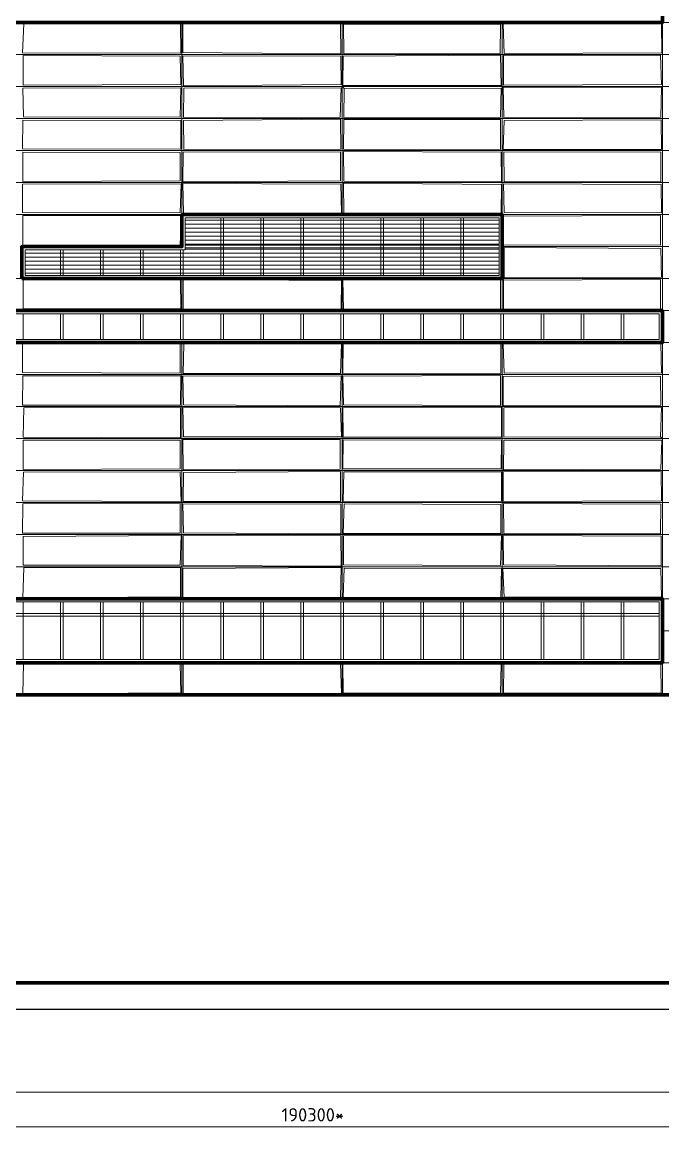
# Model space of a CAD drawing. Extents: x -50000 to 1632000, y -47600 to 308800.
# Drawn here: x 1463813 to 1487813, y -4550 to 37013 of the extents above; entities that cross this region are included whole.
import ezdxf

# ---------------------------------------------------------------- set-up
doc = ezdxf.new("R2010")
doc.units = 0
doc.header["$MEASUREMENT"] = 0
doc.layers.get('Defpoints').update_dxf_attribs({"color": 6})
doc.layers.add('2', color=7, linetype='Continuous')
doc.styles.get("Standard").update_dxf_attribs({"font": 'isocpeur.ttf'})
doc.dimstyles.get("Standard").update_dxf_attribs({"dimscale": 200, "dimtxt": 2.5, "dimasz": 1.5, "dimexe": 1.5, "dimexo": 5, "dimgap": 1, "dimtad": 1, "dimtoh": 1, "dimdec": 0, "dimrnd": 10, "dimzin": 0, "dimtxsty": 'Standard', "dimblk": 'OBLIQUE', "dimcen": 1, "dimdle": 1.5, "dimclrd": 256, "dimclre": 256, "dimclrt": 256, "dimadec": 0, "dimazin": 0, "dimtfac": 1, "dimtdec": 0, "dimtix": 1, "dimtmove": 0, "dimatfit": 3, "dimldrblk": 'NONE', "dimfxl": 1, "dimtolj": 1, "dimtzin": 0, "dimlwd": 18, "dimlwe": 18, "dimarcsym": 1})

# ---------------------------------------------------------------- blocks, each defined once
blk = doc.blocks.new('_Oblique')
at = {"color": 0, "linetype": 'ByBlock', "lineweight": -2}
blk.add_line((-0.5, -0.5), (0.5, 0.5), dxfattribs=at)
blk = doc.blocks.new('*D50')
at = {"layer": '2', "linetype": 'Continuous', "lineweight": 18, "transparency": 16777216}
blk.add_line((1570150, -4400), (1379250, -4400), dxfattribs=at)
at = {"layer": 'Defpoints', "color": 0, "linetype": 'Continuous', "transparency": 16777216}
for p in [(1379550, 0), (1569850, 0), (1379550, -4400)]:
    blk.add_point(p, dxfattribs=at)
at = {"layer": '2', "linetype": 'Continuous', "lineweight": 18, "transparency": 16777216, "xscale": 300, "yscale": 300, "zscale": 300, "rotation": 180}
blk.add_blockref('_Oblique', (1379550, -4400), dxfattribs=at)
at = {"layer": '2', "linetype": 'Continuous', "lineweight": 18, "transparency": 16777216, "xscale": 300, "yscale": 300, "zscale": 300}
blk.add_blockref('_Oblique', (1569850, -4400), dxfattribs=at)
at = {"layer": '2', "linetype": 'Continuous', "lineweight": 18, "transparency": 16777216, "insert": (1474700, -3950), "char_height": 500, "attachment_point": 5}
blk.add_mtext('\\A1;190300*', dxfattribs=at)
blk = doc.blocks.new('_None')
blk = doc.blocks.new('*D51')
at = {"layer": '2', "linetype": 'Continuous', "lineweight": 18, "transparency": 16777216}
blk.add_line((1494100, -3100), (1427500, -3100), dxfattribs=at)
at = {"layer": 'Defpoints', "color": 0, "linetype": 'Continuous', "transparency": 16777216}
for p in [(1427800, 0), (1493800, 0), (1427800, -3100)]:
    blk.add_point(p, dxfattribs=at)
at = {"layer": '2', "linetype": 'Continuous', "lineweight": 18, "transparency": 16777216, "xscale": 300, "yscale": 300, "zscale": 300, "rotation": 180}
blk.add_blockref('_Oblique', (1427800, -3100), dxfattribs=at)
at = {"layer": '2', "linetype": 'Continuous', "lineweight": 18, "transparency": 16777216, "xscale": 300, "yscale": 300, "zscale": 300}
blk.add_blockref('_Oblique', (1493800, -3100), dxfattribs=at)
at = {"layer": '2', "linetype": 'Continuous', "lineweight": 18, "transparency": 16777216, "insert": (1460800, -2650), "char_height": 500, "attachment_point": 5}
blk.add_mtext('\\A1;66000*', dxfattribs=at)

msp = doc.modelspace()

# ---------------------------------------------------------------- linework, layer by layer
at = {"layer": '2', "color": 8, "linetype": 'Continuous', "lineweight": 13}
for p, q in [((1487800, 11800), (1487800, 52600)), ((1519150, 37000), (1433800, 37000)), ((1469800, 29800), (1469800, 37000)), ((1475800, 29800), (1475800, 37000)), ((1481800, 26200), (1481800, 37000)), ((1505800, 35800), (1433800, 35800)), ((1505800, 34600), (1433800, 34600)), ((1505800, 33400), (1433800, 33400)), ((1505800, 32200), (1433800, 32200)), ((1505800, 31000), (1433800, 31000)), ((1505800, 29800), (1433800, 29800)), ((1505800, 28600), (1481800, 28600)), ((1505800, 27400), (1433800, 27400)), ((1469800, 26200), (1469800, 27400)), ((1475800, 26200), (1475800, 27400)), ((1505800, 26200), (1433800, 26200)), ((1505800, 25000), (1433800, 25000)), ((1469800, 25000), (1469800, 15400)), ((1475800, 15400), (1475800, 25000)), ((1481800, 15400), (1481800, 25000)), ((1505800, 23800), (1433800, 23800)), ((1505800, 22600), (1433800, 22600)), ((1505800, 21400), (1433800, 21400)), ((1505800, 20200), (1433800, 20200)), ((1505800, 19000), (1433800, 19000)), ((1505800, 17800), (1433800, 17800)), ((1496500, 16600), (1433800, 16600)), ((1505800, 15400), (1433800, 15400)), ((1505800, 14200), (1487800, 14200)), ((1505800, 13000), (1433800, 13000)), ((1469800, 13000), (1469800, 11800)), ((1475800, 11800), (1475800, 13000)), ((1481800, 11800), (1481800, 13000))]:
    msp.add_line(p, q, dxfattribs=at)
at = {"layer": '2', "color": 8, "linetype": 'Continuous', "lineweight": 9}
for p, q in [((1463826.9, 35863), (1463869.3, 36953.7)), ((1463869.3, 36953.7), (1469747.7, 36955.1)), ((1469757.4, 35845.6), (1469747.7, 36955.1)), ((1469831, 35873), (1469833.5, 36944.8)), ((1469833.5, 36944.8), (1475736.7, 36940)), ((1475749.6, 35831.1), (1475736.7, 36940)), ((1475848.1, 36942.9), (1481737, 36941.7)), ((1475866.3, 35828.8), (1475848.1, 36942.9)), ((1481725.4, 35830.5), (1481737, 36941.7)), ((1481833.2, 36932.1), (1487765.7, 36954.7)), ((1481870.7, 35842.3), (1481833.2, 36932.1)), ((1487772.8, 35865.3), (1487765.7, 36954.7)), ((1463826.9, 35863), (1469757.4, 35845.6)), ((1463851.1, 34655.9), (1463855.3, 35766.9)), ((1463855.3, 35766.9), (1469727.2, 35737.2)), ((1469827.3, 35752.7), (1475746, 35743)), ((1469853.6, 34630.1), (1469827.3, 35752.7)), ((1469831, 35873), (1475749.6, 35831.1)), ((1475837.1, 35740.8), (1481732.6, 35774.7)), ((1475866.3, 35828.8), (1481725.4, 35830.5)), ((1481761.5, 34637.1), (1481732.6, 35774.7)), ((1481838.8, 34648.6), (1481846.5, 35761.4)), ((1481846.5, 35761.4), (1487730.3, 35773.4)), ((1481870.7, 35842.3), (1487772.8, 35865.3)), ((1487766, 34673.2), (1487730.3, 35773.4)), ((1469752.8, 34672), (1469727.2, 35737.2)), ((1475768.5, 34672.3), (1475746, 35743)), ((1475825.2, 34636.4), (1475837.1, 35740.8)), ((1463835.9, 34535.2), (1469752.2, 34550.6)), ((1463862.4, 33461), (1463835.9, 34535.2)), ((1463851.1, 34655.9), (1469752.8, 34672)), ((1469728.3, 33453.1), (1469752.2, 34550.6)), ((1469853.6, 34630.1), (1475768.5, 34672.3)), ((1469862.3, 33443.6), (1469869.2, 34540)), ((1469869.2, 34540), (1475763.8, 34552)), ((1475725.9, 33456.9), (1475763.8, 34552)), ((1475800, 34600), (1475872.3, 34525.6)), ((1475825.2, 34636.4), (1481761.5, 34637.1)), ((1475862.7, 33434.9), (1475872.3, 34525.6)), ((1475872.3, 34525.6), (1481762.9, 34537.7)), ((1481738.3, 33449.2), (1481762.9, 34537.7)), ((1481828, 34573.7), (1487764.3, 34561)), ((1481856.7, 33436.8), (1481828, 34573.7)), ((1481838.8, 34648.6), (1487766, 34673.2)), ((1487735.4, 33447.4), (1487764.3, 34561)), ((1463829.4, 32265.5), (1463841.9, 33337.6)), ((1463841.9, 33337.6), (1469754.4, 33329.6)), ((1463862.4, 33461), (1469728.3, 33453.1)), ((1469761.9, 32257.3), (1469754.4, 33329.6)), ((1469855.7, 33330.8), (1475734.9, 33371.7)), ((1469873.5, 32240.1), (1469855.7, 33330.8)), ((1469862.3, 33443.6), (1475725.9, 33456.9)), ((1475751.5, 32257.4), (1475734.9, 33371.7)), ((1475850.8, 32248.6), (1475862.2, 33360)), ((1475862.2, 33360), (1481729, 33367.6)), ((1475862.7, 33434.9), (1481738.3, 33449.2)), ((1481735.9, 32239.9), (1481729, 33367.6)), ((1481831.3, 32242.9), (1481869.3, 33330.3)), ((1481856.7, 33436.8), (1487735.4, 33447.4)), ((1481869.3, 33330.3), (1487746.1, 33351.7)), ((1487769.5, 32237.2), (1487746.1, 33351.7)), ((1463829.4, 32265.5), (1469761.9, 32257.3)), ((1463841, 32138.2), (1469728.7, 32133.1)), ((1463841.2, 31040.2), (1463841, 32138.2)), ((1469737.3, 31061.3), (1469728.7, 32133.1)), ((1469829.4, 31030.2), (1469840.2, 32143.7)), ((1469840.2, 32143.7), (1475734.2, 32154.6)), ((1469873.5, 32240.1), (1475751.5, 32257.4)), ((1475740.5, 31071), (1475734.2, 32154.6)), ((1475845.2, 32168.3), (1481757, 32139.6)), ((1475858.6, 31056.1), (1475845.2, 32168.3)), ((1475850.8, 32248.6), (1481735.9, 32239.9)), ((1481773.7, 31027.3), (1481757, 32139.6)), ((1481831.3, 32242.9), (1487769.5, 32237.2)), ((1481860.6, 32152.9), (1487745.1, 32142.6)), ((1481867, 31033), (1481860.6, 32152.9)), ((1487734.5, 31027.2), (1487745.1, 32142.6)), ((1463829.8, 29873.6), (1463830.6, 30936.3)), ((1463830.6, 30936.3), (1469768.9, 30950.4)), ((1463841.2, 31040.2), (1469737.3, 31061.3)), ((1469732.7, 29866.2), (1469768.9, 30950.4)), ((1469825.8, 30961.5), (1475748.2, 30941.3)), ((1469853.9, 29855.2), (1469825.8, 30961.5)), ((1469829.4, 31030.2), (1475740.5, 31071)), ((1475772.8, 29871.4), (1475748.2, 30941.3)), ((1475855.5, 30974.9), (1481774, 30933.4)), ((1475866.9, 29852), (1475855.5, 30974.9)), ((1475858.6, 31056.1), (1481773.7, 31027.3)), ((1481755.9, 29827.9), (1481774, 30933.4)), ((1481841.1, 30951.6), (1487756.2, 30931)), ((1481863.6, 29873.5), (1481841.1, 30951.6)), ((1481867, 31033), (1487734.5, 31027.2)), ((1487761.9, 29865), (1487756.2, 30931)), ((1463829.8, 29873.6), (1469732.7, 29866.2)), ((1463836.4, 28643.9), (1463839.8, 29766.8)), ((1463839.8, 29766.8), (1469766.5, 29768.5)), ((1469726.4, 28632.6), (1469766.5, 29768.5)), ((1469853.9, 29855.2), (1475772.8, 29871.4)), ((1475866.9, 29852), (1481755.9, 29827.9)), ((1481829, 28670.6), (1481832.4, 29744.3)), ((1481832.4, 29744.3), (1487731.1, 29763.3)), ((1481863.6, 29873.5), (1487761.9, 29865)), ((1487727.7, 28655.5), (1487731.1, 29763.3)), ((1463836.4, 28643.9), (1469726.4, 28632.6)), ((1481829, 28670.6), (1487727.7, 28655.5)), ((1481867.4, 27432.7), (1481870.1, 28563.4)), ((1481870.1, 28563.4), (1487742.3, 28526.3)), ((1487766.9, 27450.9), (1487742.3, 28526.3)), ((1481867.4, 27432.7), (1487766.9, 27450.9)), ((1463848.2, 26260.3), (1463848.5, 27352.2)), ((1463848.5, 27352.2), (1469741.7, 27373.3)), ((1469754.7, 26266.3), (1469741.7, 27373.3)), ((1469845.3, 26235.2), (1469849.9, 27360.3)), ((1469849.9, 27360.3), (1475770.9, 27333)), ((1475762.9, 26272.4), (1475770.9, 27333)), ((1475831.5, 27353), (1481730.7, 27344.3)), ((1475848.7, 26243.9), (1475831.5, 27353)), ((1481729.5, 26271.8), (1481730.7, 27344.3)), ((1481840.3, 26251.6), (1481845.6, 27345.3)), ((1481845.6, 27345.3), (1487726.2, 27362.4)), ((1487731.1, 26257.3), (1487726.2, 27362.4)), ((1463848.2, 26260.3), (1469754.7, 26266.3)), ((1469845.3, 26235.2), (1475762.9, 26272.4)), ((1475848.7, 26243.9), (1481729.5, 26271.8)), ((1481800, 26200), (1481729.5, 26271.8)), ((1481840.3, 26251.6), (1487731.1, 26257.3)), ((1463831.3, 24936), (1469737.8, 24949.8)), ((1469726.5, 23859), (1469737.8, 24949.8)), ((1469844.6, 23836.3), (1469867.8, 24956.9)), ((1469867.8, 24956.9), (1475773.2, 24971.9)), ((1475742.9, 23843.9), (1475773.2, 24971.9)), ((1475829.3, 23856.6), (1475842.5, 24950.9)), ((1475842.5, 24950.9), (1481740.2, 24971.8)), ((1481744.4, 23842.3), (1481740.2, 24971.8)), ((1481827.8, 24939.4), (1487735.2, 24955.5)), ((1481871.7, 23860.3), (1481827.8, 24939.4)), ((1487769.2, 23867.9), (1487735.2, 24955.5)), ((1463828.4, 23874.8), (1463831.3, 24936)), ((1463841.5, 23758.8), (1463827, 22648.6)), ((1463828.4, 23874.8), (1469726.5, 23859)), ((1469753.2, 23752.5), (1463841.5, 23758.8)), ((1469748.3, 22653.1), (1469753.2, 23752.5)), ((1469835.6, 23745.6), (1475762.1, 23759.9)), ((1469854.3, 22665.3), (1469835.6, 23745.6)), ((1469844.6, 23836.3), (1475742.9, 23843.9)), ((1475730.8, 22630.5), (1475762.1, 23759.9)), ((1475825.5, 23736.8), (1481727.1, 23770.8)), ((1475849.3, 22667.4), (1475825.5, 23736.8)), ((1475829.3, 23856.6), (1481744.4, 23842.3)), ((1481736.9, 22647.3), (1481727.1, 23770.8)), ((1481826.7, 22633.3), (1481838.3, 23728.1)), ((1481838.3, 23728.1), (1487728.1, 23748.1)), ((1481871.7, 23860.3), (1487769.2, 23867.9)), ((1487744.4, 22658.4), (1487728.1, 23748.1)), ((1463827, 22648.6), (1469748.3, 22653.1)), ((1463850.3, 21456.6), (1463869, 22548.8)), ((1463869, 22548.8), (1469750, 22572.3)), ((1469743.2, 21430.8), (1469750, 22572.3)), ((1469835.7, 22562.8), (1475739, 22556.4)), ((1469854.3, 21467.1), (1469835.7, 22562.8)), ((1469854.3, 22665.3), (1475730.8, 22630.5)), ((1475773, 21464.9), (1475739, 22556.4)), ((1475827.5, 22549.6), (1481766.4, 22573.8)), ((1475842.6, 21454.6), (1475827.5, 22549.6)), ((1475849.3, 22667.4), (1481736.9, 22647.3)), ((1481767.2, 21453.6), (1481766.4, 22573.8)), ((1481826.7, 22633.3), (1487744.4, 22658.4)), ((1481855.7, 22559.3), (1487769, 22568.9)), ((1481858, 21454), (1481855.7, 22559.3)), ((1487727.3, 21473.3), (1487769, 22568.9)), ((1463846.4, 21347.8), (1469731.1, 21344.4)), ((1463846.8, 20245.5), (1463846.4, 21347.8)), ((1463850.3, 21456.6), (1469743.2, 21430.8)), ((1469736.4, 20264.8), (1469731.1, 21344.4)), ((1469827.8, 21364.2), (1475732, 21361.7)), ((1469838.2, 20225.9), (1469827.8, 21364.2)), ((1469854.3, 21467.1), (1475773, 21464.9)), ((1475728.4, 20249.1), (1475732, 21361.7)), ((1475826.9, 20273.7), (1475844.4, 21360.8)), ((1475842.6, 21454.6), (1481767.2, 21453.6)), ((1475844.4, 21360.8), (1481767.5, 21340.8)), ((1481756.1, 20267.7), (1481767.5, 21340.8)), ((1481843.4, 20231.2), (1481860.8, 21343.1)), ((1481858, 21454), (1487727.3, 21473.3)), ((1481860.8, 21343.1), (1487770.5, 21339.1)), ((1487800, 21400), (1487727.3, 21473.3)), ((1487744.9, 20249.1), (1487770.5, 21339.1)), ((1463830.9, 19071.2), (1463865.4, 20140.9)), ((1463846.8, 20245.5), (1469736.4, 20264.8)), ((1463865.4, 20140.9), (1469734.2, 20159.5)), ((1469774.3, 19040.4), (1469734.2, 20159.5)), ((1469838.2, 20225.9), (1475728.4, 20249.1)), ((1469850.2, 19040), (1469851.3, 20127.6)), ((1469851.3, 20127.6), (1475737.5, 20163.2)), ((1475732.7, 19048), (1475737.5, 20163.2)), ((1475826.9, 20273.7), (1481756.1, 20267.7)), ((1475837.5, 19042.7), (1475860.6, 20158.5)), ((1475860.6, 20158.5), (1481769.9, 20154.1)), ((1481772.2, 19054.2), (1481769.9, 20154.1)), ((1481831.8, 20160.7), (1487748.4, 20169.7)), ((1481838.5, 19045.6), (1481831.8, 20160.7)), ((1481843.4, 20231.2), (1487744.9, 20249.1)), ((1487758.9, 19066.2), (1487748.4, 20169.7)), ((1463827.9, 17856.7), (1463843, 18955.9)), ((1463830.9, 19071.2), (1469774.3, 19040.4)), ((1463843, 18955.9), (1469727.3, 18965.2)), ((1469737.7, 17857.2), (1469727.3, 18965.2)), ((1469834.9, 18956.5), (1475744.7, 18949.1)), ((1469857.8, 17866.6), (1469834.9, 18956.5)), ((1469850.2, 19040), (1475732.7, 19048)), ((1475751.3, 17832.6), (1475744.7, 18949.1)), ((1475837.5, 19042.7), (1481772.2, 19054.2)), ((1475842.5, 17848.5), (1475872.4, 18951.6)), ((1475872.4, 18951.6), (1481742.8, 18927.2)), ((1481746.3, 17842.1), (1481742.8, 18927.2)), ((1481838.5, 19045.6), (1487758.9, 19066.2)), ((1481841.7, 18970.7), (1487736.9, 18945.3)), ((1481851.9, 17849.3), (1481841.7, 18970.7)), ((1487730.2, 17827.5), (1487736.9, 18945.3)), ((1463827.9, 17856.7), (1469737.7, 17857.2)), ((1463846.2, 17734.5), (1469771, 17769.2)), ((1463847.5, 16650.4), (1463846.2, 17734.5)), ((1469732.9, 16657.2), (1469771, 17769.2)), ((1469838.8, 16645.6), (1469839.5, 17770.5)), ((1469839.5, 17770.5), (1475752.1, 17760.5)), ((1469857.8, 17866.6), (1475751.3, 17832.6)), ((1475768.1, 16625), (1475752.1, 17760.5)), ((1475842.5, 17848.5), (1481746.3, 17842.1)), ((1475846.4, 16671.3), (1475855.5, 17757.5)), ((1475855.5, 17757.5), (1481767.2, 17771.3)), ((1481738.2, 16644.5), (1481767.2, 17771.3)), ((1481835.7, 17770.3), (1487753.9, 17742.2)), ((1481845.1, 16669.1), (1481835.7, 17770.3)), ((1481851.9, 17849.3), (1487730.2, 17827.5)), ((1487746.3, 16633.9), (1487753.9, 17742.2)), ((1463847.5, 16650.4), (1469732.9, 16657.2)), ((1469838.8, 16645.6), (1475768.1, 16625)), ((1475846.4, 16671.3), (1481738.2, 16644.5)), ((1481845.1, 16669.1), (1487746.3, 16633.9)), ((1463842.9, 15426.7), (1463872.8, 16565.8)), ((1463872.8, 16565.8), (1469742.8, 16563.6)), ((1469744.1, 15464.4), (1469742.8, 16563.6)), ((1469828.1, 15440.1), (1469834.6, 16531.3)), ((1469834.6, 16531.3), (1475762.8, 16573.2)), ((1475735.7, 15441.5), (1475762.8, 16573.2)), ((1475833.6, 15447.3), (1475869.8, 16539.9)), ((1475869.8, 16539.9), (1481775, 16529.3)), ((1481742.9, 15430.7), (1481775, 16529.3)), ((1481825, 16526.5), (1487738.6, 16534.1)), ((1481870.2, 15457.8), (1481825, 16526.5)), ((1487758.2, 15461.9), (1487738.6, 16534.1)), ((1463842.9, 15426.7), (1469744.1, 15464.4)), ((1469828.1, 15440.1), (1475735.7, 15441.5)), ((1475833.6, 15447.3), (1481742.9, 15430.7)), ((1481870.2, 15457.8), (1487758.2, 15461.9)), ((1463836.6, 11837.2), (1463858.8, 12955.2)), ((1463858.8, 12955.2), (1469735.1, 12953.1)), ((1469750.7, 11867), (1469735.1, 12953.1)), ((1469839.5, 12961.3), (1475739.6, 12964.8)), ((1469846.8, 11828.2), (1469839.5, 12961.3)), ((1475770, 11852.8), (1475739.6, 12964.8)), ((1475830.3, 12963.9), (1481758, 12938.4)), ((1475838.2, 11856), (1475830.3, 12963.9)), ((1481732.2, 11853.1), (1481758, 12938.4)), ((1481845.2, 11861), (1481861.2, 12935)), ((1481861.2, 12935), (1487740.1, 12947.1)), ((1487754.1, 11862.9), (1487740.1, 12947.1)), ((1463836.6, 11837.2), (1469750.7, 11867)), ((1469846.8, 11828.2), (1475770, 11852.8)), ((1475838.2, 11856), (1481732.2, 11853.1)), ((1481845.2, 11861), (1487754.1, 11862.9))]:
    msp.add_line(p, q, dxfattribs=at)
at = {"layer": '2', "color": 8, "linetype": 'Continuous', "lineweight": 20}
for p, q in [((1481680, 29595), (1469920, 29595)), ((1481680, 29445), (1469920, 29445)), ((1481680, 29295), (1469920, 29295)), ((1481680, 29145), (1469920, 29145)), ((1481680, 28995), (1469920, 28995)), ((1481680, 28845), (1469920, 28845)), ((1481680, 28695), (1469920, 28695)), ((1481680, 28355), (1463920, 28355)), ((1481680, 28505), (1469920, 28505)), ((1481680, 28205), (1463920, 28205)), ((1481680, 28055), (1463920, 28055)), ((1481680, 27905), (1463920, 27905)), ((1481680, 27755), (1463920, 27755)), ((1481680, 27605), (1463920, 27605))]:
    msp.add_line(p, q, dxfattribs=at)
at = {"layer": '2', "linetype": 'Continuous', "lineweight": 20}
for p, q in [((1471250, 29680), (1471250, 27520)), ((1471350, 27520), (1471350, 29680)), ((1472750, 29680), (1472750, 27520)), ((1472850, 27520), (1472850, 29680)), ((1474250, 29680), (1474250, 27520)), ((1474350, 27520), (1474350, 29680)), ((1475750, 29680), (1475750, 27520)), ((1475850, 27520), (1475850, 29680)), ((1477250, 29680), (1477250, 27520)), ((1477350, 27520), (1477350, 29680)), ((1478750, 29680), (1478750, 27520)), ((1478850, 27520), (1478850, 29680)), ((1480250, 29680), (1480250, 27520)), ((1480350, 27520), (1480350, 29680)), ((1463920, 27520), (1463920, 28480)), ((1465250, 28480), (1465250, 27520)), ((1465350, 27520), (1465350, 28480)), ((1466750, 28480), (1466750, 27520)), ((1466850, 27520), (1466850, 28480)), ((1468250, 28480), (1468250, 27520)), ((1468350, 27520), (1468350, 28480)), ((1469750, 28480), (1469750, 27520)), ((1469850, 27520), (1469850, 28480)), ((1481680, 28650), (1469920, 28650)), ((1469920, 28550), (1481680, 28550)), ((1439920, 26080), (1487680, 26080)), ((1463850, 25120), (1463850, 26080)), ((1465250, 26080), (1465250, 25120)), ((1465350, 25120), (1465350, 26080)), ((1466750, 26080), (1466750, 25120)), ((1466850, 25120), (1466850, 26080)), ((1468250, 26080), (1468250, 25120)), ((1468350, 25120), (1468350, 26080)), ((1469750, 26080), (1469750, 25120)), ((1469850, 25120), (1469850, 26080)), ((1471250, 26080), (1471250, 25120)), ((1471350, 25120), (1471350, 26080)), ((1472750, 26080), (1472750, 25120)), ((1472850, 25120), (1472850, 26080)), ((1474250, 26080), (1474250, 25120)), ((1474350, 25120), (1474350, 26080)), ((1475750, 26080), (1475750, 25120)), ((1475850, 25120), (1475850, 26080)), ((1477250, 26080), (1477250, 25120)), ((1477350, 25120), (1477350, 26080)), ((1478750, 26080), (1478750, 25120)), ((1478850, 25120), (1478850, 26080)), ((1480250, 26080), (1480250, 25120)), ((1480350, 25120), (1480350, 26080)), ((1481750, 26080), (1481750, 25120)), ((1481850, 25120), (1481850, 26080)), ((1483250, 26080), (1483250, 25120)), ((1483350, 25120), (1483350, 26080)), ((1484750, 26080), (1484750, 25120)), ((1484850, 25120), (1484850, 26080)), ((1486250, 26080), (1486250, 25120)), ((1486350, 25120), (1486350, 26080)), ((1487680, 26080), (1487680, 25120)), ((1487680, 25120), (1439920, 25120)), ((1439920, 15280), (1487680, 15280)), ((1463850, 13120), (1463850, 15280)), ((1465250, 15280), (1465250, 13120)), ((1465350, 13120), (1465350, 15280)), ((1466750, 15280), (1466750, 13120)), ((1466850, 13120), (1466850, 15280)), ((1468250, 15280), (1468250, 13120)), ((1468350, 13120), (1468350, 15280)), ((1469750, 15280), (1469750, 13120)), ((1469850, 13120), (1469850, 15280)), ((1471250, 15280), (1471250, 13120)), ((1471350, 13120), (1471350, 15280)), ((1472750, 15280), (1472750, 13120)), ((1472850, 13120), (1472850, 15280)), ((1474250, 15280), (1474250, 13120)), ((1474350, 13120), (1474350, 15280)), ((1475750, 15280), (1475750, 13120)), ((1475850, 13120), (1475850, 15280)), ((1477250, 15280), (1477250, 13120)), ((1477350, 13120), (1477350, 15280)), ((1478750, 15280), (1478750, 13120)), ((1478850, 13120), (1478850, 15280)), ((1480250, 15280), (1480250, 13120)), ((1480350, 13120), (1480350, 15280)), ((1481750, 15280), (1481750, 13120)), ((1481850, 13120), (1481850, 15280)), ((1483250, 15280), (1483250, 13120)), ((1483350, 13120), (1483350, 15280)), ((1484750, 15280), (1484750, 13120)), ((1484850, 13120), (1484850, 15280)), ((1486250, 15280), (1486250, 13120)), ((1486350, 13120), (1486350, 15280)), ((1487680, 15280), (1487680, 13120)), ((1439920, 14850), (1487680, 14850)), ((1439920, 14750), (1487680, 14750)), ((1487680, 13120), (1439920, 13120))]:
    msp.add_line(p, q, dxfattribs=at)
at = {"layer": '2', "linetype": 'Continuous', "lineweight": 70}
msp.add_line((1427500, 11800), (1493500, 11800), dxfattribs=at)
at = {"layer": '2', "linetype": 'Continuous', "lineweight": 100}
msp.add_line((1369552.2, 1000), (1502500, 1000), dxfattribs=at)
at = {"layer": '2', "linetype": 'Continuous', "lineweight": 70}
for points in [[(1439800, 37000), (1487800, 37000), (1487800, 38200), (1439800, 38200)], [(1463800, 27400), (1481800, 27400), (1481800, 29800), (1469800, 29800), (1469800, 28600), (1463800, 28600)], [(1439800, 25000), (1487800, 25000), (1487800, 26200), (1439800, 26200)], [(1439800, 13000), (1487800, 13000), (1487800, 15400), (1439800, 15400)]]:
    msp.add_lwpolyline(points, close=True, dxfattribs=at)
at = {"layer": '2', "linetype": 'Continuous', "lineweight": 20}
msp.add_lwpolyline([(1463920, 27520), (1481680, 27520), (1481680, 29680), (1469920, 29680), (1469920, 28480), (1463920, 28480)], close=True, dxfattribs=at)
at = {"layer": 'Defpoints'}
msp.add_line((1632000, 0), (-50000, 0), dxfattribs=at)

# ---------------------------------------------------------------- dimensions: what is measured, and where the dimension line sits
at = {"layer": '2', "linetype": 'Continuous', "lineweight": 18}
for base, p1, p2, override, picture, middle in [((1379550, -4400), (1569850, 0), (1379550, 0), {"dimse1": 1, "dimse2": 1, "dimsd1": 0, "dimsd2": 0}, '*D50', (1474700, -3950)), ((1427800, -3100), (1493800, 0), (1427800, 0), {"dimse1": 1, "dimse2": 1}, '*D51', (1460800, -2650))]:
    dim = msp.add_linear_dim(base=base, p1=p1, p2=p2, angle=180, text='<>*', dimstyle='Standard', override=override, dxfattribs=at)
    dim.commit()
    dim.dimension.update_dxf_attribs({"geometry": picture, "text_midpoint": middle})

doc.saveas('drawing.dxf')
